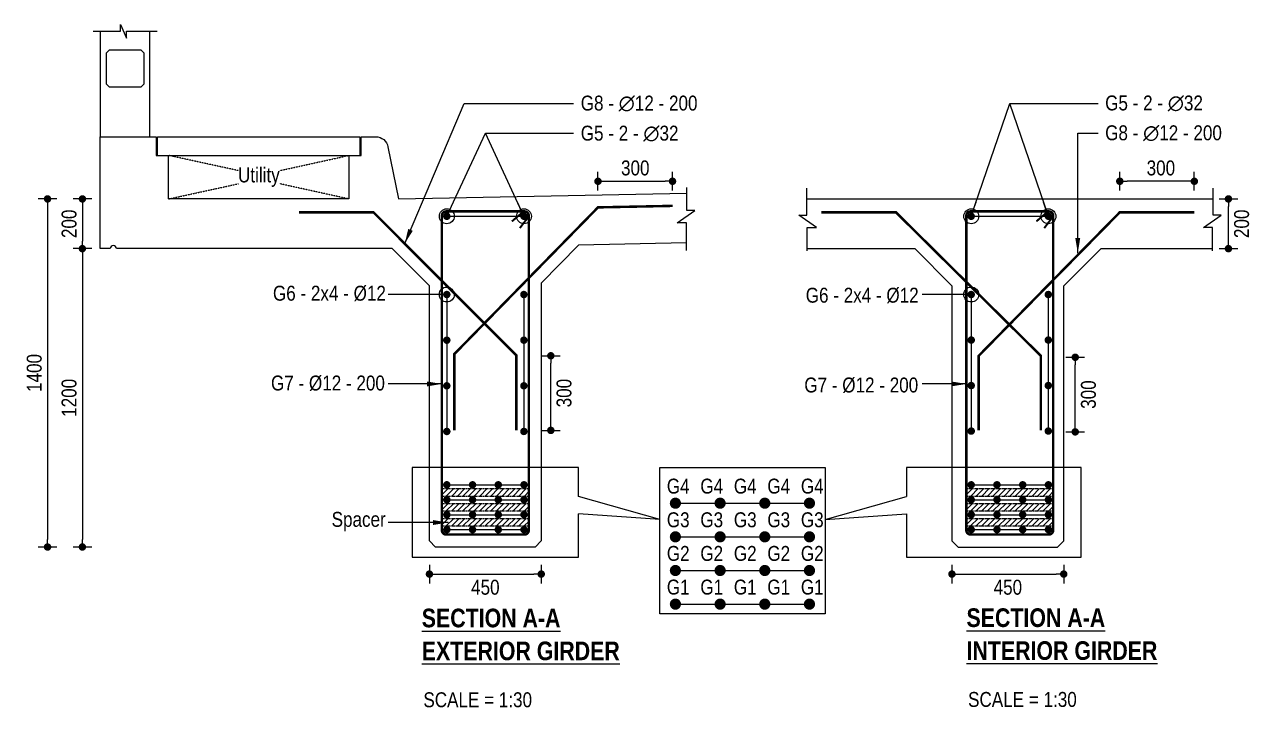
# Model space of a CAD drawing. Header units: millimetres. Extents: x 95937 to 362296, y -118999 to 39765.
# Drawn here: x 128964 to 133903, y 18219 to 20966 of the extents above; entities that cross this region are included whole.
import ezdxf

# ---------------------------------------------------------------- set-up
doc = ezdxf.new("R2010")
doc.units = ezdxf.units.MM
doc.header["$LTSCALE"] = 0.2
doc.header["$PDMODE"] = 2
doc.linetypes.add('DASHED2', pattern=[0.375, 0.25, -0.125])
doc.linetypes.add('HIDDEN', pattern=[9.525, 6.35, -3.175])
for name, color, linetype, lineweight in [('Ber', 12, 'Continuous', 35), ('Ber Dot', 12, 'Continuous', 30), ('Dim Arrow', 150, 'Continuous', 9), ('Dim Arrow @ 30', 150, 'Continuous', 9), ('DIMS', 150, 'Continuous', 9), ('DIMS @ 30', 150, 'Continuous', 9), ('duct', 151, 'Continuous', 13), ('hatch', 35, 'Continuous', 0), ('Railing', 6, 'Continuous', 13), ('Section Marks', 7, 'Continuous', 15), ('Text @ 30', 7, 'Continuous', 5), ('Text_Normal @ 30', 7, 'Continuous', 25), ('Text_Title @ 30', 1, 'Continuous', 20)]:
    doc.layers.add(name, color=color, linetype=linetype, lineweight=lineweight)
for name, color, linetype in [('Deck Slab', 200, 'Continuous'), ('Extra Line', 21, 'Continuous'), ('Girder Line', 200, 'Continuous')]:
    doc.layers.add(name, color=color, linetype=linetype)
doc.layers.add('Defpoints @ 30', color=7, linetype='Continuous', plot=False)
doc.styles.add('SWIS_B_T', font='swisscb.ttf', dxfattribs={"height": 2.5})
doc.styles.add('SWIS_R_N', font='swissc.ttf', dxfattribs={"height": 2})
doc.dimstyles.new('Closed_Arrow', dxfattribs={"dimtxt": 2, "dimasz": 2, "dimexe": 1.25, "dimexo": 0.75, "dimgap": 0.75, "dimtad": 2, "dimdec": 0, "dimzin": 0, "dimdsep": 46, "dimtxsty": 'SWIS_R_N', "dimblk": 'DOT', "dimcen": 0.5, "dimadec": 0, "dimazin": 0, "dimtfac": 1, "dimtdec": 0, "dimtofl": 0, "dimtmove": 0, "dimatfit": 3, "dimfxl": 1.25, "dimfxlon": 1, "dimtolj": 1, "dimtzin": 0, "dimarcsym": 0})
doc.dimstyles.new('Dot_Anno', dxfattribs={"dimtxt": 2, "dimasz": 1, "dimexe": 1.25, "dimexo": 0.75, "dimgap": 0.75, "dimtad": 2, "dimdec": 0, "dimzin": 0, "dimdsep": 46, "dimtxsty": 'SWIS_R_N', "dimblk": 'DOT', "dimcen": 0.5, "dimadec": 0, "dimazin": 0, "dimtfac": 1, "dimtdec": 0, "dimtofl": 0, "dimtmove": 0, "dimatfit": 3, "dimfxl": 1.25, "dimfxlon": 1, "dimtolj": 1, "dimtzin": 0, "dimarcsym": 0})
doc.dimstyles.new('Dot_Blanck', dxfattribs={"dimtxt": 2, "dimasz": 2, "dimexe": 1.25, "dimexo": 0.75, "dimgap": 0.75, "dimtad": 2, "dimdec": 0, "dimzin": 0, "dimdsep": 46, "dimtxsty": 'SWIS_R_N', "dimblk": 'DOT', "dimcen": 0.5, "dimadec": 0, "dimazin": 0, "dimtfac": 1, "dimtdec": 0, "dimtofl": 0, "dimtmove": 0, "dimatfit": 3, "dimldrblk": 'DOTBLANK', "dimfxl": 1.25, "dimfxlon": 1, "dimtolj": 1, "dimtzin": 0, "dimarcsym": 0})

# ---------------------------------------------------------------- blocks, each defined once
blk = doc.blocks.new('_Dot')
at = {"color": 0, "linetype": 'ByBlock', "lineweight": -2}
blk.add_line((-0.5, 0), (-1, 0), dxfattribs=at)
at = {"color": 0, "linetype": 'ByBlock', "const_width": 0.5}
blk.add_lwpolyline([(-0.25, 0, 1), (0.25, 0, 1)], format="xyb", close=True, dxfattribs=at)
blk = doc.blocks.new('*D213')
at = {"layer": 'Defpoints', "color": 0, "transparency": 16777216}
for p in [(130469.3, 20264.3), (129057, 18864.3), (130619.3, 18864.3)]:
    blk.add_point(p, dxfattribs=at)
at = {"layer": 'DIMS', "color": 0, "lineweight": -2, "transparency": 16777216}
for p, q in [((129094.5, 20264.3), (129019.5, 20264.3)), ((129057, 20234.3), (129057, 18894.3)), ((129094.5, 18864.3), (129019.5, 18864.3))]:
    blk.add_line(p, q, dxfattribs=at)
at = {"layer": 'DIMS', "color": 0, "lineweight": -2, "transparency": 16777216, "xscale": 30, "yscale": 30, "zscale": 30}
for p, rotation in [((129057, 20264.3), 90), ((129057, 18864.3), 270)]:
    blk.add_blockref('_Dot', p, dxfattribs=dict(at, rotation=rotation))
at = {"layer": 'DIMS', "color": 0, "transparency": 16777216, "insert": (129003.7, 19564.3), "char_height": 60, "attachment_point": 5, "rotation": 90, "style": 'SWIS_R_N'}
blk.add_mtext('\\A1;1400', dxfattribs=at)
blk = doc.blocks.new('*D214')
at = {"layer": 'Defpoints', "color": 0, "transparency": 16777216}
for p in [(129269.3, 20064.3), (129197.3, 18864.3), (130619.3, 18864.3)]:
    blk.add_point(p, dxfattribs=at)
at = {"layer": 'DIMS', "color": 0, "lineweight": -2, "transparency": 16777216}
for p, q in [((129234.8, 20064.3), (129159.8, 20064.3)), ((129197.3, 20034.3), (129197.3, 18894.3)), ((129234.8, 18864.3), (129159.8, 18864.3))]:
    blk.add_line(p, q, dxfattribs=at)
at = {"layer": 'DIMS', "color": 0, "lineweight": -2, "transparency": 16777216, "xscale": 30, "yscale": 30, "zscale": 30}
for p, rotation in [((129197.3, 20064.3), 90), ((129197.3, 18864.3), 270)]:
    blk.add_blockref('_Dot', p, dxfattribs=dict(at, rotation=rotation))
at = {"layer": 'DIMS', "color": 0, "transparency": 16777216, "insert": (129143.9, 19464.3), "char_height": 60, "attachment_point": 5, "rotation": 90, "style": 'SWIS_R_N'}
blk.add_mtext('\\A1;1200', dxfattribs=at)
blk = doc.blocks.new('*D215')
at = {"layer": 'Defpoints', "color": 0, "transparency": 16777216}
for p in [(130469.3, 20264.3), (129197.3, 20064.3), (129269.3, 20064.3)]:
    blk.add_point(p, dxfattribs=at)
at = {"layer": 'DIMS', "color": 0, "lineweight": -2, "transparency": 16777216}
for p, q in [((129234.8, 20264.3), (129159.8, 20264.3)), ((129197.3, 20234.3), (129197.3, 20094.3)), ((129234.8, 20064.3), (129159.8, 20064.3))]:
    blk.add_line(p, q, dxfattribs=at)
at = {"layer": 'DIMS', "color": 0, "lineweight": -2, "transparency": 16777216, "xscale": 30, "yscale": 30, "zscale": 30}
for p, rotation in [((129197.3, 20264.3), 90), ((129197.3, 20064.3), 270)]:
    blk.add_blockref('_Dot', p, dxfattribs=dict(at, rotation=rotation))
at = {"layer": 'DIMS', "color": 0, "transparency": 16777216, "insert": (129144, 20164.3), "char_height": 60, "attachment_point": 5, "rotation": 90, "style": 'SWIS_R_N'}
blk.add_mtext('\\A1;200', dxfattribs=at)
blk = doc.blocks.new('*U88')
at = {"layer": 'Ber Dot', "ltscale": 20, "const_width": 15}
blk.add_lwpolyline([(-7.5, 0, 1), (7.5, 0, 1)], format="xyb", close=True, dxfattribs=at)
blk = doc.blocks.new('*U89')
at = {"layer": 'Dim Arrow', "color": 0, "linetype": 'ByBlock', "lineweight": -2, "transparency": 16777216}
for p in [(130664.2, 18934.2), (130767.8, 18934.2), (130871.4, 18934.2), (130974.9, 18934.2)]:
    blk.add_blockref('*U88', p, dxfattribs=at)
blk = doc.blocks.new('*U90')
at = {"layer": 'Ber Dot', "ltscale": 20, "const_width": 15}
blk.add_lwpolyline([(-7.5, 0, 1), (7.5, 0, 1)], format="xyb", close=True, dxfattribs=at)
blk = doc.blocks.new('*U91')
at = {"layer": 'Dim Arrow', "color": 0, "linetype": 'ByBlock', "lineweight": -2, "transparency": 16777216}
for p in [(130664.2, 18994.2), (130767.8, 18994.2), (130871.4, 18994.2), (130974.9, 18994.2)]:
    blk.add_blockref('*U90', p, dxfattribs=at)
blk = doc.blocks.new('*U92')
at = {"layer": 'Ber Dot', "ltscale": 20, "const_width": 15}
blk.add_lwpolyline([(-7.5, 0, 1), (7.5, 0, 1)], format="xyb", close=True, dxfattribs=at)
blk = doc.blocks.new('*U93')
at = {"layer": 'Dim Arrow', "color": 0, "linetype": 'ByBlock', "lineweight": -2, "transparency": 16777216}
for p in [(130664.2, 19054.3), (130767.8, 19054.3), (130871.4, 19054.3), (130974.9, 19054.3)]:
    blk.add_blockref('*U92', p, dxfattribs=at)
blk = doc.blocks.new('*U94')
at = {"layer": 'Ber Dot', "ltscale": 20, "const_width": 15}
blk.add_lwpolyline([(-7.5, 0, 1), (7.5, 0, 1)], format="xyb", close=True, dxfattribs=at)
blk = doc.blocks.new('*U95')
at = {"layer": 'Dim Arrow', "color": 0, "linetype": 'ByBlock', "lineweight": -2, "transparency": 16777216}
for p in [(128853.8, -43112.9), (129164.6, -43112.9)]:
    blk.add_blockref('*U94', p, dxfattribs=at)
blk = doc.blocks.new('*U96')
at = {"layer": 'Ber Dot', "ltscale": 20, "const_width": 15}
blk.add_lwpolyline([(0, 7.5, -1), (0, -7.5, -1)], format="xyb", close=True, dxfattribs=at)
blk = doc.blocks.new('*U97')
at = {"layer": 'Dim Arrow', "color": 0, "linetype": 'ByBlock', "lineweight": -2, "transparency": 16777216, "rotation": 90}
for p in [(130664.2, 19879.8), (130664.2, 19696.2), (130664.2, 19512.6), (130664.2, 19329)]:
    blk.add_blockref('*U96', p, dxfattribs=at)
blk = doc.blocks.new('_DotBlank')
at = {"color": 0, "linetype": 'ByBlock', "lineweight": -2}
blk.add_line((-0.5, 0), (-1, 0), dxfattribs=at)
blk.add_circle((0, 0), 0.5, dxfattribs=at)
blk = doc.blocks.new('*U116')
at = {"layer": 'Ber Dot', "ltscale": 20, "const_width": 15}
blk.add_lwpolyline([(-7.5, 0, 1), (7.5, 0, 1)], format="xyb", close=True, dxfattribs=at)
blk = doc.blocks.new('*U117')
at = {"layer": 'Dim Arrow', "color": 0, "linetype": 'ByBlock', "lineweight": -2, "transparency": 16777216}
for p in [(132775.2, 18934.2), (132878.8, 18934.2), (132982.3, 18934.2), (133085.9, 18934.2)]:
    blk.add_blockref('*U116', p, dxfattribs=at)
blk = doc.blocks.new('*U118')
at = {"layer": 'Ber Dot', "ltscale": 20, "const_width": 15}
blk.add_lwpolyline([(-7.5, 0, 1), (7.5, 0, 1)], format="xyb", close=True, dxfattribs=at)
blk = doc.blocks.new('*U119')
at = {"layer": 'Dim Arrow', "color": 0, "linetype": 'ByBlock', "lineweight": -2, "transparency": 16777216}
for p in [(132775.2, 18994.2), (132878.8, 18994.2), (132982.3, 18994.2), (133085.9, 18994.2)]:
    blk.add_blockref('*U118', p, dxfattribs=at)
blk = doc.blocks.new('*U120')
at = {"layer": 'Ber Dot', "ltscale": 20, "const_width": 15}
blk.add_lwpolyline([(-7.5, 0, 1), (7.5, 0, 1)], format="xyb", close=True, dxfattribs=at)
blk = doc.blocks.new('*U123')
at = {"layer": 'Dim Arrow', "color": 0, "linetype": 'ByBlock', "lineweight": -2, "transparency": 16777216}
for p in [(132775.2, 19054.3), (132878.8, 19054.3), (132982.3, 19054.3), (133085.9, 19054.3)]:
    blk.add_blockref('*U120', p, dxfattribs=at)
blk = doc.blocks.new('*U98')
at = {"layer": 'Ber Dot', "ltscale": 20, "const_width": 15}
blk.add_lwpolyline([(-7.5, 0, 1), (7.5, 0, 1)], format="xyb", close=True, dxfattribs=at)
blk = doc.blocks.new('*U113')
at = {"layer": 'Dim Arrow', "color": 0, "linetype": 'ByBlock', "lineweight": -2, "transparency": 16777216}
for p in [(128853.8, -43112.9), (129164.6, -43112.9)]:
    blk.add_blockref('*U98', p, dxfattribs=at)
blk = doc.blocks.new('*U114')
at = {"layer": 'Ber Dot', "ltscale": 20, "const_width": 15}
blk.add_lwpolyline([(0, 7.5, -1), (0, -7.5, -1)], format="xyb", close=True, dxfattribs=at)
blk = doc.blocks.new('*U115')
at = {"layer": 'Dim Arrow', "color": 0, "linetype": 'ByBlock', "lineweight": -2, "transparency": 16777216, "rotation": 90}
for p in [(132775.2, 19879.8), (132775.2, 19696.7), (132775.2, 19513.7), (132775.2, 19330.6)]:
    blk.add_blockref('*U114', p, dxfattribs=at)
blk = doc.blocks.new('*D216')
at = {"layer": 'Defpoints', "color": 0, "transparency": 16777216}
for p in [(132697.6, 18889.3), (133147.6, 18889.3), (133147.6, 18755.4)]:
    blk.add_point(p, dxfattribs=at)
at = {"layer": 'DIMS', "color": 0, "lineweight": -2, "transparency": 16777216}
for p, q in [((132697.6, 18792.9), (132697.6, 18717.9)), ((133147.6, 18792.9), (133147.6, 18717.9)), ((132727.6, 18755.4), (133117.6, 18755.4))]:
    blk.add_line(p, q, dxfattribs=at)
at = {"layer": 'DIMS', "color": 0, "lineweight": -2, "transparency": 16777216, "xscale": 30, "yscale": 30, "zscale": 30, "rotation": 180}
blk.add_blockref('_Dot', (132697.6, 18755.4), dxfattribs=at)
at = {"layer": 'DIMS', "color": 0, "lineweight": -2, "transparency": 16777216, "xscale": 30, "yscale": 30, "zscale": 30}
blk.add_blockref('_Dot', (133147.6, 18755.4), dxfattribs=at)
at = {"layer": 'DIMS', "color": 0, "transparency": 16777216, "insert": (132922.6, 18702.1), "char_height": 60, "attachment_point": 5, "style": 'SWIS_R_N'}
blk.add_mtext('\\A1;450', dxfattribs=at)
blk = doc.blocks.new('*D217')
at = {"layer": 'Defpoints', "color": 0, "transparency": 16777216}
for p in [(133748.6, 20264.3), (133810.6, 20264.3), (133747.1, 20064.3)]:
    blk.add_point(p, dxfattribs=at)
at = {"layer": 'DIMS', "color": 0, "lineweight": -2, "transparency": 16777216}
for p, q in [((133773.1, 20264.3), (133848.1, 20264.3)), ((133810.6, 20094.3), (133810.6, 20234.3)), ((133773.1, 20064.3), (133848.1, 20064.3))]:
    blk.add_line(p, q, dxfattribs=at)
at = {"layer": 'DIMS', "color": 0, "lineweight": -2, "transparency": 16777216, "xscale": 30, "yscale": 30, "zscale": 30}
for p, rotation in [((133810.6, 20264.3), 90), ((133810.6, 20064.3), 270)]:
    blk.add_blockref('_Dot', p, dxfattribs=dict(at, rotation=rotation))
at = {"layer": 'DIMS', "color": 0, "transparency": 16777216, "insert": (133863.9, 20164.3), "char_height": 60, "attachment_point": 5, "rotation": 90, "style": 'SWIS_R_N'}
blk.add_mtext('\\A1;200', dxfattribs=at)
blk = doc.blocks.new('*D218')
at = {"layer": 'Defpoints', "color": 0, "transparency": 16777216}
for p in [(131572.8, 20335.3), (131272.8, 20230.4), (131572.8, 20236.4)]:
    blk.add_point(p, dxfattribs=at)
at = {"layer": 'DIMS', "color": 0, "lineweight": -2, "transparency": 16777216}
for p, q in [((131272.8, 20297.8), (131272.8, 20372.8)), ((131572.8, 20297.8), (131572.8, 20372.8)), ((131302.8, 20335.3), (131542.8, 20335.3))]:
    blk.add_line(p, q, dxfattribs=at)
at = {"layer": 'DIMS', "color": 0, "lineweight": -2, "transparency": 16777216, "xscale": 30, "yscale": 30, "zscale": 30, "rotation": 180}
blk.add_blockref('_Dot', (131272.8, 20335.3), dxfattribs=at)
at = {"layer": 'DIMS', "color": 0, "lineweight": -2, "transparency": 16777216, "xscale": 30, "yscale": 30, "zscale": 30}
blk.add_blockref('_Dot', (131572.8, 20335.3), dxfattribs=at)
at = {"layer": 'DIMS', "color": 0, "transparency": 16777216, "insert": (131422.8, 20388.6), "char_height": 60, "attachment_point": 5, "style": 'SWIS_R_N'}
blk.add_mtext('\\A1;300', dxfattribs=at)
blk = doc.blocks.new('*D219')
at = {"layer": 'Defpoints', "color": 0, "transparency": 16777216}
for p in [(133373.3, 20335.3), (133373.3, 20210.7), (133673.3, 20210.7)]:
    blk.add_point(p, dxfattribs=at)
at = {"layer": 'DIMS', "color": 0, "lineweight": -2, "transparency": 16777216}
for p, q in [((133373.3, 20297.8), (133373.3, 20372.8)), ((133673.3, 20297.8), (133673.3, 20372.8)), ((133643.3, 20335.3), (133403.3, 20335.3))]:
    blk.add_line(p, q, dxfattribs=at)
at = {"layer": 'DIMS', "color": 0, "lineweight": -2, "transparency": 16777216, "xscale": 30, "yscale": 30, "zscale": 30, "rotation": 180}
blk.add_blockref('_Dot', (133373.3, 20335.3), dxfattribs=at)
at = {"layer": 'DIMS', "color": 0, "lineweight": -2, "transparency": 16777216, "xscale": 30, "yscale": 30, "zscale": 30}
blk.add_blockref('_Dot', (133673.3, 20335.3), dxfattribs=at)
at = {"layer": 'DIMS', "color": 0, "transparency": 16777216, "insert": (133538.7, 20388.6), "char_height": 60, "attachment_point": 5, "style": 'SWIS_R_N'}
blk.add_mtext('\\A1;300', dxfattribs=at)
blk = doc.blocks.new('*U132')
at = {"layer": 'Ber Dot', "ltscale": 20, "const_width": 22.5}
blk.add_lwpolyline([(11.25, 0, 1), (-11.25, 0, 1)], format="xyb", close=True, dxfattribs=at)
blk = doc.blocks.new('*U133')
at = {"layer": 'Dim Arrow', "color": 0, "linetype": 'ByBlock', "lineweight": -2, "transparency": 16777216}
for p in [(131584.4, 18769.8), (131764.3, 18769.8), (131944.1, 18769.8), (132124, 18769.8)]:
    blk.add_blockref('*U132', p, dxfattribs=at)
blk = doc.blocks.new('*U130')
at = {"layer": 'Ber Dot', "ltscale": 20, "const_width": 22.5}
blk.add_lwpolyline([(11.25, 0, 1), (-11.25, 0, 1)], format="xyb", close=True, dxfattribs=at)
blk = doc.blocks.new('*U131')
at = {"layer": 'Dim Arrow', "color": 0, "linetype": 'ByBlock', "lineweight": -2, "transparency": 16777216}
for p in [(131584.4, 18634.5), (131764.3, 18634.5), (131944.1, 18634.5), (132124, 18634.5)]:
    blk.add_blockref('*U130', p, dxfattribs=at)
blk = doc.blocks.new('*U134')
at = {"layer": 'Ber Dot', "ltscale": 20, "const_width": 22.5}
blk.add_lwpolyline([(11.25, 0, 1), (-11.25, 0, 1)], format="xyb", close=True, dxfattribs=at)
blk = doc.blocks.new('*U135')
at = {"layer": 'Dim Arrow', "color": 0, "linetype": 'ByBlock', "lineweight": -2, "transparency": 16777216}
for p in [(131584.4, 18905.2), (131764.3, 18905.2), (131944.1, 18905.2), (132124, 18905.2)]:
    blk.add_blockref('*U134', p, dxfattribs=at)
blk = doc.blocks.new('*U136')
at = {"layer": 'Ber Dot', "ltscale": 20, "const_width": 15}
blk.add_lwpolyline([(0, 7.5, -1), (0, -7.5, -1)], format="xyb", close=True, dxfattribs=at)
blk = doc.blocks.new('*U137')
at = {"layer": 'Dim Arrow', "color": 0, "linetype": 'ByBlock', "lineweight": -2, "transparency": 16777216, "rotation": 90}
for p in [(128853.8, -42792), (128853.8, -42975.6), (128853.8, -43159.1), (128853.8, -43342.7)]:
    blk.add_blockref('*U136', p, dxfattribs=at)
blk = doc.blocks.new('*U138')
at = {"layer": 'Ber Dot', "ltscale": 20, "const_width": 15}
blk.add_lwpolyline([(0, 7.5, -1), (0, -7.5, -1)], format="xyb", close=True, dxfattribs=at)
blk = doc.blocks.new('*U139')
at = {"layer": 'Dim Arrow', "color": 0, "linetype": 'ByBlock', "lineweight": -2, "transparency": 16777216, "rotation": 90}
for p in [(130964.8, -42793.5), (130964.8, -42976.6), (130964.8, -43159.6), (130964.8, -43342.7)]:
    blk.add_blockref('*U138', p, dxfattribs=at)
blk = doc.blocks.new('*D148')
at = {"layer": 'Defpoints', "color": 0, "transparency": 16777216}
for p in [(130594.3, 18889.3), (131044.3, 18889.3), (131044.3, 18755.4)]:
    blk.add_point(p, dxfattribs=at)
at = {"layer": 'DIMS', "color": 0, "lineweight": -2, "transparency": 16777216}
for p, q in [((130594.3, 18792.9), (130594.3, 18717.9)), ((131044.3, 18792.9), (131044.3, 18717.9)), ((130624.3, 18755.4), (131014.3, 18755.4))]:
    blk.add_line(p, q, dxfattribs=at)
at = {"layer": 'DIMS', "color": 0, "lineweight": -2, "transparency": 16777216, "xscale": 30, "yscale": 30, "zscale": 30, "rotation": 180}
blk.add_blockref('_Dot', (130594.3, 18755.4), dxfattribs=at)
at = {"layer": 'DIMS', "color": 0, "lineweight": -2, "transparency": 16777216, "xscale": 30, "yscale": 30, "zscale": 30}
blk.add_blockref('_Dot', (131044.3, 18755.4), dxfattribs=at)
at = {"layer": 'DIMS', "color": 0, "transparency": 16777216, "insert": (130819.3, 18702.1), "char_height": 60, "attachment_point": 5, "style": 'SWIS_R_N'}
blk.add_mtext('\\A1;450', dxfattribs=at)
blk = doc.blocks.new('*U140')
at = {"layer": 'Ber Dot', "ltscale": 20, "const_width": 15}
blk.add_lwpolyline([(-7.5, 0, 1), (7.5, 0, 1)], format="xyb", close=True, dxfattribs=at)
blk = doc.blocks.new('*U141')
at = {"layer": 'Dim Arrow', "color": 0, "linetype": 'ByBlock', "lineweight": -2, "transparency": 16777216}
for p in [(132775.2, 19114.4), (133085.9, 19114.4)]:
    blk.add_blockref('*U140', p, dxfattribs=at)
blk = doc.blocks.new('*U86')
at = {"layer": 'Ber Dot', "ltscale": 20, "const_width": 15}
blk.add_lwpolyline([(-7.5, 0, 1), (7.5, 0, 1)], format="xyb", close=True, dxfattribs=at)
blk = doc.blocks.new('*U87')
at = {"layer": 'Dim Arrow', "color": 0, "linetype": 'ByBlock', "lineweight": -2, "transparency": 16777216}
for p in [(130664.2, 19114.4), (130974.9, 19114.4)]:
    blk.add_blockref('*U86', p, dxfattribs=at)
blk = doc.blocks.new('*U121')
at = {"layer": 'Ber Dot', "ltscale": 20, "const_width": 22.5}
blk.add_lwpolyline([(11.25, 0, 1), (-11.25, 0, 1)], format="xyb", close=True, dxfattribs=at)
blk = doc.blocks.new('*U122')
at = {"layer": 'Dim Arrow', "color": 0, "linetype": 'ByBlock', "lineweight": -2, "transparency": 16777216}
for p in [(131584.4, 19040.5), (132124, 19040.5)]:
    blk.add_blockref('*U121', p, dxfattribs=at)
blk = doc.blocks.new('*D151')
at = {"layer": 'Defpoints', "color": 0, "transparency": 16777216}
for p in [(130944.3, 19633.4), (131082.9, 19633.4), (130944.3, 19333.4)]:
    blk.add_point(p, dxfattribs=at)
at = {"layer": 'DIMS', "color": 0, "lineweight": -2, "transparency": 16777216}
for p, q in [((131045.4, 19633.4), (131120.4, 19633.4)), ((131082.9, 19363.4), (131082.9, 19603.4)), ((131045.4, 19333.4), (131120.4, 19333.4))]:
    blk.add_line(p, q, dxfattribs=at)
at = {"layer": 'DIMS', "color": 0, "lineweight": -2, "transparency": 16777216, "xscale": 30, "yscale": 30, "zscale": 30}
for p, rotation in [((131082.9, 19633.4), 90), ((131082.9, 19333.4), 270)]:
    blk.add_blockref('_Dot', p, dxfattribs=dict(at, rotation=rotation))
at = {"layer": 'DIMS', "color": 0, "transparency": 16777216, "insert": (131136.2, 19483.4), "char_height": 60, "attachment_point": 5, "rotation": 90, "style": 'SWIS_R_N'}
blk.add_mtext('\\A1;300', dxfattribs=at)
blk = doc.blocks.new('*D152')
at = {"layer": 'Defpoints', "color": 0, "transparency": 16777216}
for p in [(133055.3, 19627.4), (133193.9, 19627.4), (133055.3, 19327.4)]:
    blk.add_point(p, dxfattribs=at)
at = {"layer": 'DIMS', "color": 0, "lineweight": -2, "transparency": 16777216}
for p, q in [((133156.4, 19627.4), (133231.4, 19627.4)), ((133193.9, 19357.4), (133193.9, 19597.4)), ((133156.4, 19327.4), (133231.4, 19327.4))]:
    blk.add_line(p, q, dxfattribs=at)
at = {"layer": 'DIMS', "color": 0, "lineweight": -2, "transparency": 16777216, "xscale": 30, "yscale": 30, "zscale": 30}
for p, rotation in [((133193.9, 19627.4), 90), ((133193.9, 19327.4), 270)]:
    blk.add_blockref('_Dot', p, dxfattribs=dict(at, rotation=rotation))
at = {"layer": 'DIMS', "color": 0, "transparency": 16777216, "insert": (133247.2, 19477.4), "char_height": 60, "attachment_point": 5, "rotation": 90, "style": 'SWIS_R_N'}
blk.add_mtext('\\A1;300', dxfattribs=at)
blk = doc.blocks.new('*U142')
at = {"layer": 'Ber Dot', "ltscale": 20, "const_width": 22.5}
blk.add_lwpolyline([(11.25, 0, 1), (-11.25, 0, 1)], format="xyb", close=True, dxfattribs=at)
blk = doc.blocks.new('*U143')
at = {"layer": 'Dim Arrow', "color": 0, "linetype": 'ByBlock', "lineweight": -2, "transparency": 16777216}
for p in [(131584.4, 18905.2), (131764.3, 18905.2), (131944.1, 18905.2), (132124, 18905.2)]:
    blk.add_blockref('*U142', p, dxfattribs=at)
blk = doc.blocks.new('*U144')
at = {"layer": 'Ber Dot', "ltscale": 20, "const_width": 15}
blk.add_lwpolyline([(-7.5, 0, 1), (7.5, 0, 1)], format="xyb", close=True, dxfattribs=at)
blk = doc.blocks.new('*U145')
at = {"layer": 'Dim Arrow', "color": 0, "linetype": 'ByBlock', "lineweight": -2, "transparency": 16777216}
for p in [(130664.2, 19054.3), (130767.8, 19054.3), (130871.4, 19054.3), (130974.9, 19054.3)]:
    blk.add_blockref('*U144', p, dxfattribs=at)
blk = doc.blocks.new('*U146')
at = {"layer": 'Ber Dot', "ltscale": 20, "const_width": 15}
blk.add_lwpolyline([(-7.5, 0, 1), (7.5, 0, 1)], format="xyb", close=True, dxfattribs=at)
blk = doc.blocks.new('*U147')
at = {"layer": 'Dim Arrow', "color": 0, "linetype": 'ByBlock', "lineweight": -2, "transparency": 16777216}
for p in [(130664.2, 19054.3), (130767.8, 19054.3), (130871.4, 19054.3), (130974.9, 19054.3)]:
    blk.add_blockref('*U146', p, dxfattribs=at)

msp = doc.modelspace()

# ---------------------------------------------------------------- hatches: boundary and pattern name
at = {"layer": 'hatch', "ltscale": 100}
h = msp.add_hatch(dxfattribs=at)
h.set_pattern_fill('ANSI31', color=256, scale=5, style=0)
h.set_pattern_definition([(45, (1810.352, 62167.239), (-11.2253202, 11.2253202), [])])
h.paths.add_polyline_path([(130994.3, 19099.4), (130644.3, 19099.4), (130644.3, 19069.4), (130994.3, 19069.4)])
h = msp.add_hatch(dxfattribs=at)
h.set_pattern_fill('ANSI31', color=256, scale=5, style=0)
h.set_pattern_definition([(45, (3921.342, 62167.239), (-11.2253202, 11.2253202), [])])
h.paths.add_polyline_path([(133105.3, 19099.4), (132755.3, 19099.4), (132755.3, 19069.4), (133105.3, 19069.4)])
h = msp.add_hatch(dxfattribs=at)
h.set_pattern_fill('ANSI31', color=256, scale=5, style=0)
h.set_pattern_definition([(45, (1810.352, 62107.145), (-11.2253202, 11.2253202), [])])
h.paths.add_polyline_path([(130994.3, 19039.3), (130644.3, 19039.3), (130644.3, 19009.3), (130994.3, 19009.3)])
h = msp.add_hatch(dxfattribs=at)
h.set_pattern_fill('ANSI31', color=256, scale=5, style=0)
h.set_pattern_definition([(45, (3921.342, 62107.145), (-11.2253202, 11.2253202), [])])
h.paths.add_polyline_path([(133105.3, 19039.3), (132755.3, 19039.3), (132755.3, 19009.3), (133105.3, 19009.3)])
h = msp.add_hatch(dxfattribs=at)
h.set_pattern_fill('ANSI31', color=256, scale=5, style=0)
h.set_pattern_definition([(45, (1810.352, 62047.052), (-11.2253202, 11.2253202), [])])
h.paths.add_polyline_path([(130994.3, 18949.2), (130994.3, 18979.2), (130644.3, 18979.2), (130644.3, 18949.2)])
h = msp.add_hatch(dxfattribs=at)
h.set_pattern_fill('ANSI31', color=256, scale=5, style=0)
h.set_pattern_definition([(45, (3921.342, 62047.052), (-11.2253202, 11.2253202), [])])
h.paths.add_polyline_path([(133105.3, 18949.2), (133105.3, 18979.2), (132755.3, 18979.2), (132755.3, 18949.2)])

# ---------------------------------------------------------------- linework, layer by layer
at = {"layer": 'Ber', "ltscale": 20, "const_width": 10}
for points in [[(130068.6, 20210.7), (130368.6, 20210.7), (130944.3, 19635), (130944.3, 19333.4)], [(130694.3, 19333.4), (130694.3, 19640.2), (131272.8, 20230.4), (131572.8, 20236.4)], [(132172, 20210.7), (132472, 20210.7), (133055.3, 19633.4), (133055.3, 19333.4)], [(132805.3, 19333.4), (132805.3, 19633.4), (133373.3, 20210.7), (133673.3, 20210.7)]]:
    msp.add_lwpolyline(points, dxfattribs=at)
for points in [[(130644.3, 18932.3), (130644.3, 20196.3, -0.414214), (130662.3, 20214.3), (130976.3, 20214.3, -0.414214), (130994.3, 20196.3), (130994.3, 18932.3, -0.414214), (130976.3, 18914.3), (130662.3, 18914.3, -0.414214)], [(132755.3, 18932.3), (132755.3, 20196.3, -0.414214), (132773.3, 20214.3), (133087.3, 20214.3, -0.414214), (133105.3, 20196.3), (133105.3, 18932.3, -0.414214), (133087.3, 18914.3), (132773.3, 18914.3, -0.414214)]]:
    msp.add_lwpolyline(points, format="xyb", close=True, dxfattribs=at)
at = {"layer": 'Ber', "ltscale": 20, "const_width": 8}
for points in [[(130926.4, 20174.1), (130970, 20211.3, -0.857399), (130991.2, 20190.6), (130958.1, 20147)], [(133037.4, 20174.1), (133081, 20211.3, -0.857399), (133102.2, 20190.6), (133069.1, 20147)]]:
    msp.add_lwpolyline(points, format="xyb", dxfattribs=at)
at = {"layer": 'Ber'}
for centre, radius, start, end in [((130981.8, 20199.1), 12.5, 0, 92.0514), ((133092.8, 20199.1), 12.5, 0, 92.0514), ((130660.3, 18930.3), 16, 180, 270), ((132771.3, 18930.3), 16, 180, 270)]:
    msp.add_arc(centre, radius, start, end, dxfattribs=at)
at = {"layer": 'Deck Slab'}
msp.add_line((132113.4, 20264.3), (133748.6, 20264.3), dxfattribs=at)
msp.add_lwpolyline([(131628.4, 20087.5), (131194.3, 20078.8), (131044.3, 19925.8), (131044.3, 18889.3), (131019.3, 18864.3), (130619.3, 18864.3), (130594.3, 18889.3), (130594.3, 19914.3), (130444.3, 20064.3), (129334.3, 20064.3, 1), (129309.3, 20064.3), (129269.3, 20064.3), (129269.3, 20514.3), (129494.3, 20514.3), (129494.3, 20439.3), (130319.3, 20439.3), (130319.3, 20514.3), (130378.3, 20514.3, -0.357511), (130427.4, 20474.1), (130469.3, 20264.3), (131629.9, 20287.5)], format="xyb", dxfattribs=at)
for points in [[(129499.3, 20439.3), (129499.3, 20514.3), (130314.3, 20514.3), (130314.3, 20439.3)], [(132114.9, 20064.3), (132547.6, 20064.3), (132697.6, 19914.3), (132697.6, 18889.3), (132722.6, 18864.3), (133122.6, 18864.3), (133147.6, 18889.3), (133147.6, 19914.3), (133297.6, 20064.3), (133747.1, 20064.3)]]:
    msp.add_lwpolyline(points, dxfattribs=at)
at = {"layer": 'Defpoints', "ltscale": 20}
for p, q in [((130664.2, 20194.5), (130974.9, 20194.5)), ((132775.2, 20194.5), (133085.9, 20194.5)), ((130664.2, 19879.8), (130664.2, 19329)), ((130974.4, 19879.8), (130974.4, 19329)), ((132775.2, 19879.8), (132775.2, 19330.6)), ((133085.4, 19879.8), (133085.4, 19330.6)), ((130664.2, 19114.4), (130974.9, 19114.4)), ((132775.2, 19114.4), (133085.9, 19114.4)), ((130664.2, 19054.3), (130974.9, 19054.3)), ((131584.4, 19040.5), (132124, 19040.5)), ((132775.2, 19054.3), (133085.9, 19054.3)), ((130664.2, 18994.2), (130974.9, 18994.2)), ((132775.2, 18994.2), (133085.9, 18994.2)), ((130664.2, 18934.2), (130974.9, 18934.2)), ((132775.2, 18934.2), (133085.9, 18934.2)), ((131584.4, 18905.2), (132124, 18905.2)), ((131584.4, 18769.8), (132124, 18769.8)), ((131584.4, 18634.5), (132124, 18634.5))]:
    msp.add_line(p, q, dxfattribs=at)
at = {"layer": 'duct', "linetype": 'DASHED2', "ltscale": 0.2}
for p, q in [((129825.1, 20378.1), (129544.3, 20439.3)), ((129990.4, 20378.1), (130269.3, 20439.3)), ((129544.3, 20264.3), (129825.1, 20325.5)), ((130269.3, 20264.3), (129990.4, 20325.5))]:
    msp.add_line(p, q, dxfattribs=at)
at = {"layer": 'duct'}
msp.add_lwpolyline([(130269.3, 20439.3), (130269.3, 20264.3), (129544.3, 20264.3), (129544.3, 20439.3)], dxfattribs=at)
at = {"layer": 'Extra Line'}
for p, q in [((131521.9, 18974.8), (131194.3, 19066.8)), ((132186.8, 18974.8), (132514.4, 19066.8)), ((131521.9, 18974.8), (131194.3, 18997.5)), ((132186.8, 18974.8), (132514.4, 18997.5))]:
    msp.add_line(p, q, dxfattribs=at)
for points in [[(131194.3, 19066.8), (131194.3, 19183.8), (130524.3, 19183.8), (130524.3, 18822.9), (131194.3, 18822.9), (131194.3, 18997.5)], [(132514.4, 18997.5), (132514.4, 18822.9), (133217.6, 18822.9), (133217.6, 19183.8), (132514.4, 19183.8), (132514.4, 19066.8)]]:
    msp.add_lwpolyline(points, dxfattribs=at)
msp.add_lwpolyline([(131521.9, 19183.8), (132186.8, 19183.8), (132186.8, 18595.1), (131521.9, 18595.1)], close=True, dxfattribs=at)
at = {"layer": 'Girder Line', "linetype": 'HIDDEN', "ltscale": 3}
for p, q in [((130644.3, 19099.4), (130994.3, 19099.4)), ((130644.3, 19069.4), (130994.3, 19069.4)), ((132755.3, 19099.4), (133105.3, 19099.4)), ((132755.3, 19069.4), (133105.3, 19069.4)), ((130644.3, 19039.3), (130994.3, 19039.3)), ((132755.3, 19039.3), (133105.3, 19039.3)), ((130644.3, 19009.3), (130994.3, 19009.3)), ((130644.3, 18979.2), (130994.3, 18979.2)), ((132755.3, 19009.3), (133105.3, 19009.3)), ((132755.3, 18979.2), (133105.3, 18979.2)), ((130644.3, 18949.2), (130994.3, 18949.2)), ((132755.3, 18949.2), (133105.3, 18949.2))]:
    msp.add_line(p, q, dxfattribs=at)
at = {"layer": 'Railing'}
for p, q in [((129269.3, 20939.4), (129269.3, 20514.3)), ((129469.3, 20514.3), (129469.3, 20939.2))]:
    msp.add_line(p, q, dxfattribs=at)
msp.add_lwpolyline([(129432.3, 20714.3), (129306.3, 20714.3), (129294.3, 20726.3), (129294.3, 20852.3), (129306.3, 20864.3), (129432.3, 20864.3), (129444.3, 20852.3), (129444.3, 20726.3)], close=True, dxfattribs=at)
at = {"layer": 'Section Marks', "color": 7, "linetype": 'Continuous', "ltscale": 10}
msp.add_lwpolyline([(129241.2, 20939.4), (129351.1, 20939.4), (129351.1, 20965.7), (129375.4, 20911.6), (129375.4, 20939.2), (129498, 20939.2)], dxfattribs=at)
at = {"layer": 'Section Marks'}
for points in [[(131628.4, 20057), (131628.4, 20168.2), (131591.1, 20168.2), (131662.4, 20217.2), (131629.9, 20217.3), (131629.9, 20309.8)], [(132114.9, 20055.3), (132114.9, 20149.7), (132152.3, 20149.7), (132081, 20198.8), (132113.4, 20198.8), (132113.4, 20308)], [(133747.1, 20055.3), (133747.1, 20149.7), (133709.7, 20149.7), (133781, 20198.8), (133748.6, 20198.8), (133748.6, 20308)]]:
    msp.add_lwpolyline(points, dxfattribs=at)

# ---------------------------------------------------------------- block references
at = {"layer": 'Dim Arrow', "xscale": -1, "rotation": 180}
for name, p in [('*U95', (1810.4, -22918.4)), ('*U113', (3921.3, -22918.4))]:
    msp.add_blockref(name, p, dxfattribs=at)
at = {"layer": 'Dim Arrow'}
for name, p in [('*U97', (0, 0)), ('*U115', (0, 0)), ('*U87', (0, 0)), ('*U145', (0, 60.1)), ('*U141', (0, 0)), ('*U147', (2111, 60.1)), ('*U93', (0, 0)), ('*U123', (0, 0)), ('*U122', (0, 0)), ('*U143', (0, 135.3)), ('*U91', (0, 0)), ('*U119', (0, 0)), ('*U89', (0, 0)), ('*U135', (0, 0)), ('*U117', (0, 0)), ('*U133', (0, 0)), ('*U131', (0, 0))]:
    msp.add_blockref(name, p, dxfattribs=at)
at = {"layer": 'Dim Arrow', "xscale": -1}
for name, p in [('*U137', (259828.3, 62671.8)), ('*U139', (264050.3, 62673.3))]:
    msp.add_blockref(name, p, dxfattribs=at)

# ---------------------------------------------------------------- texts
at = {"layer": 'Defpoints @ 30', "style": 'SWIS_R_N'}
for p in [(130569.9, 18219.9), (132762.6, 18221.2)]:
    msp.add_text('SCALE = 1:30', height=60, dxfattribs=at).set_placement(p)
at = {"layer": 'Text @ 30', "style": 'SWIS_R_N'}
for s, p in [('G4', (131549.8, 19079.2)), ('G4', (131684.7, 19079.2)), ('G4', (131819.6, 19079.2)), ('G4', (131954.5, 19079.2)), ('G4', (132089.4, 19079.2)), ('G3', (131549.8, 18943.8)), ('G3', (131684.7, 18943.8)), ('G3', (131819.6, 18943.8)), ('G3', (131954.5, 18943.8)), ('G3', (132089.4, 18943.8)), ('G2', (131549.8, 18808.5)), ('G2', (131684.7, 18808.5)), ('G2', (131819.6, 18808.5)), ('G2', (131954.5, 18808.5)), ('G2', (132089.4, 18808.5)), ('G1', (131549.8, 18673.1)), ('G1', (131684.7, 18673.1)), ('G1', (131819.6, 18673.1)), ('G1', (131954.5, 18673.1)), ('G1', (132089.4, 18673.1))]:
    msp.add_text(s, height=60, dxfattribs=at).set_placement(p)
at = {"layer": 'Text @ 30', "ltscale": 20, "char_height": 60, "attachment_point": 1, "style": 'SWIS_R_N'}
for s, insert in [('G8 - ∅12 - 200', (131203.3, 20679.8)), ('G8 - ∅12 - 200', (133314.3, 20560.3)), ('\\pi-449.02597;G6 - 2x4 - Ø12', (130413.3, 19915.1)), ('\\pi-449.02597;G6 - 2x4 - Ø12 ', (132558, 19907.1)), ('\\pi-456.85714;G7 - Ø12 - 200 ', (130413.3, 19553.9)), ('\\pi-456.85714;G7 - Ø12 - 200 ', (132560.1, 19545.9))]:
    msp.add_mtext(s, dxfattribs=dict(at, insert=insert))
at = {"layer": 'Text_Normal @ 30', "style": 'SWIS_R_N'}
msp.add_text('Spacer', height=60, dxfattribs=at).set_placement((130200.6, 18945.6))
at = {"layer": 'Text_Normal @ 30', "ltscale": 20, "char_height": 60, "attachment_point": 1, "style": 'SWIS_R_N'}
for insert in [(133314.3, 20680.4), (131203.3, 20558.9)]:
    msp.add_mtext('G5 - 2 - ∅32', dxfattribs=dict(at, insert=insert))
at = {"layer": 'Text_Normal @ 30', "insert": (129907.7, 20351.8), "char_height": 60, "attachment_point": 5, "style": 'SWIS_R_N'}
msp.add_mtext('Utility', dxfattribs=at)
at = {"layer": 'Text_Title @ 30', "style": 'SWIS_B_T'}
for s, p in [('%%USECTION A-A', (130563.4, 18541.3)), ('%%USECTION A-A', (132756.2, 18542.6)), ('%%UEXTERIOR GIRDER', (130563.4, 18409)), ('%%UINTERIOR GIRDER', (132756.2, 18410.3))]:
    msp.add_text(s, height=75, dxfattribs=at).set_placement(p)

# ---------------------------------------------------------------- dimensions: what is measured, and where the dimension line sits
at = {"layer": 'DIMS @ 30'}
for base, p1, p2, picture, middle in [((131572.8, 20335.3), (131272.8, 20230.4), (131572.8, 20236.4), '*D218', (131422.8, 20388.6)), ((131044.3, 18755.4), (130594.3, 18889.3), (131044.3, 18889.3), '*D148', (130819.3, 18702.1)), ((133147.6, 18755.4), (132697.6, 18889.3), (133147.6, 18889.3), '*D216', (132922.6, 18702.1))]:
    dim = msp.add_linear_dim(base=base, p1=p1, p2=p2, dimstyle='Dot_Anno', override={"dimscale": 30, "dimtix": 0, "dimtofl": 0, "dimtmove": 0, "dimatfit": 3}, dxfattribs=at)
    dim.commit()
    dim.dimension.update_dxf_attribs({"geometry": picture, "text_midpoint": middle})
dim = msp.add_linear_dim(base=(133373.3, 20335.3), p1=(133673.3, 20210.7), p2=(133373.3, 20210.7), angle=180, dimstyle='Dot_Anno', override={"dimscale": 30, "dimtix": 0, "dimtofl": 0, "dimtmove": 0, "dimatfit": 3}, dxfattribs=at)
dim.commit()
dim.dimension.update_dxf_attribs({"geometry": '*D219', "text_midpoint": (133538.7, 20335.3), "dimtype": 128})
for base, p1, p2, picture, middle in [((129057, 18864.3), (130469.3, 20264.3), (130619.3, 18864.3), '*D213', (129003.7, 19564.3)), ((129197.3, 20064.3), (130469.3, 20264.3), (129269.3, 20064.3), '*D215', (129144, 20164.3)), ((133810.6, 20264.3), (133747.1, 20064.3), (133748.6, 20264.3), '*D217', (133863.9, 20164.3)), ((129197.3, 18864.3), (129269.3, 20064.3), (130619.3, 18864.3), '*D214', (129143.9, 19464.3)), ((131082.9, 19633.4), (130944.3, 19333.4), (130944.3, 19633.4), '*D151', (131136.2, 19483.4)), ((133193.9, 19627.4), (133055.3, 19327.4), (133055.3, 19627.4), '*D152', (133247.2, 19477.4))]:
    dim = msp.add_linear_dim(base=base, p1=p1, p2=p2, angle=90, dimstyle='Dot_Anno', override={"dimscale": 30, "dimtix": 0, "dimtofl": 0, "dimtmove": 0, "dimatfit": 3}, dxfattribs=at)
    dim.commit()
    dim.dimension.update_dxf_attribs({"geometry": picture, "text_midpoint": middle})

# ---------------------------------------------------------------- leaders
at = {"layer": 'Dim Arrow @ 30'}
for points in [[(130494.7, 20084.7), (130734.2, 20648.8), (131174.7, 20648.8)], [(133204.1, 20046.7), (133204.1, 20528.4), (133285.7, 20528.4)], [(130644.3, 19520.2), (130428.6, 19520.2)], [(132755.3, 19520.2), (132577.6, 19520.2)], [(130669, 18962.8), (130428.6, 18962.8)]]:
    msp.add_leader(points, dimstyle='Closed_Arrow', override={"dimscale": 30}, dxfattribs=at)
at = {"layer": 'Dim Arrow @ 30', "ltscale": 20}
for points, override in [([(132775.2, 20194.5), (132930.3, 20648.8), (133285.7, 20648.8)], {"dimscale": 30, "dimtad": 0}), ([(133085.9, 20194.5), (132930.3, 20648.8)], {"dimscale": 30, "dimtad": 0}), ([(130664.2, 20194.5), (130819.3, 20528.4), (131174.7, 20528.4)], {"dimscale": 30, "dimtad": 0}), ([(130974.9, 20194.5), (130819.3, 20528.4)], {"dimscale": 30, "dimtad": 0}), ([(130664.2, 19879.8), (130428.6, 19879.8)], {"dimscale": 30, "dimgap": 0.75, "dimtad": 0}), ([(132775.2, 19879.8), (132577.6, 19879.8)], {"dimscale": 30, "dimgap": 0.75, "dimtad": 0})]:
    msp.add_leader(points, dimstyle='Dot_Blanck', override=override, dxfattribs=at)

doc.saveas('drawing.dxf')
